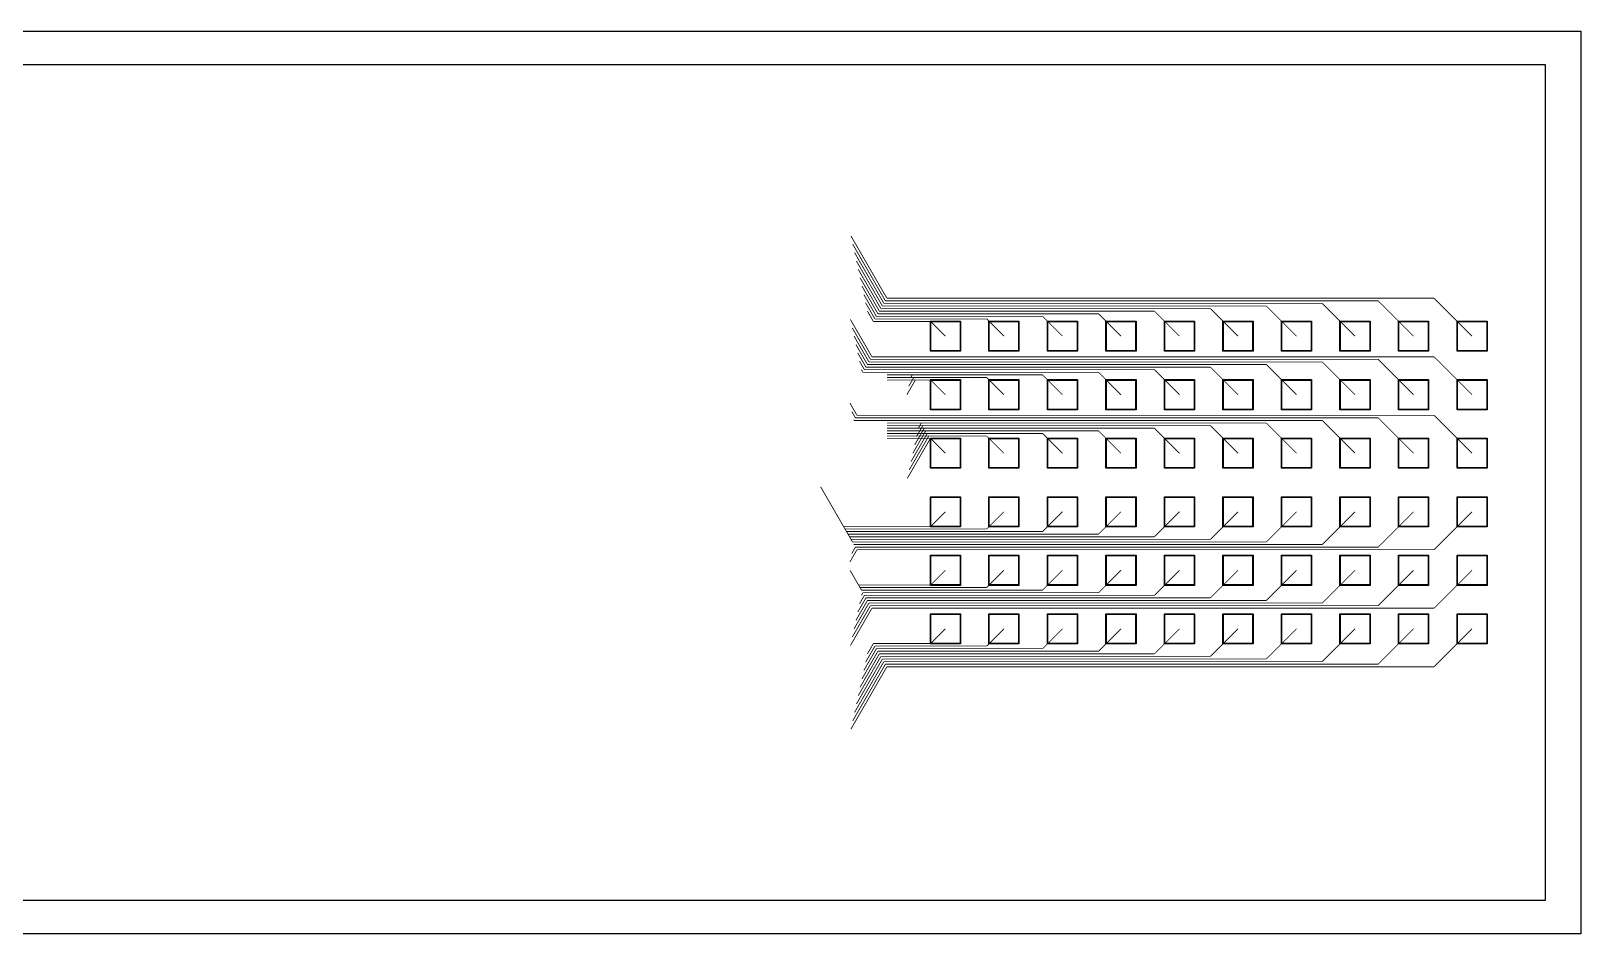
# Model space of a CAD drawing. Header units: metres. Extents: x -54999 to 54999, y -52014 to 54102.
# Drawn here: x 23608 to 42149, y -5353 to 5447 of the extents above; entities that cross this region are included whole.
import ezdxf

# ---------------------------------------------------------------- set-up
doc = ezdxf.new("R2010")
doc.units = ezdxf.units.M
for name, color, linetype in [('eDura_outline_ext', 6, 'Continuous'), ('eDura_outline_int', 6, 'Continuous'), ('etch', 3, 'Continuous'), ('metal', 4, 'Continuous')]:
    doc.layers.add(name, color=color, linetype=linetype)

msp = doc.modelspace()

# ---------------------------------------------------------------- linework, layer by layer
at = {"layer": 'eDura_outline_ext'}
msp.add_lwpolyline([(21948.947, 5446.806), (42148.947, 5446.806), (42148.947, -5353.194), (21948.947, -5353.194)], dxfattribs=at)
at = {"layer": 'eDura_outline_int'}
msp.add_lwpolyline([(21721.007, 5046.806), (41721.007, 5046.806), (41721.007, -4953.194), (21721.007, -4953.194)], dxfattribs=at)
at = {"layer": 'etch'}
for points in [[(34371.007, 1971.806), (34721.007, 1971.806), (34721.007, 1621.806), (34371.007, 1621.806), (34371.007, 1971.806)], [(35071.007, 1971.806), (35421.007, 1971.806), (35421.007, 1621.806), (35071.007, 1621.806), (35071.007, 1971.806)], [(35771.007, 1971.806), (36121.007, 1971.806), (36121.007, 1621.806), (35771.007, 1621.806), (35771.007, 1971.806)], [(36471.007, 1971.806), (36821.007, 1971.806), (36821.007, 1621.806), (36471.007, 1621.806), (36471.007, 1971.806)], [(37171.007, 1971.806), (37521.007, 1971.806), (37521.007, 1621.806), (37171.007, 1621.806), (37171.007, 1971.806)], [(37871.007, 1971.806), (38221.007, 1971.806), (38221.007, 1621.806), (37871.007, 1621.806), (37871.007, 1971.806)], [(38571.007, 1971.806), (38921.007, 1971.806), (38921.007, 1621.806), (38571.007, 1621.806), (38571.007, 1971.806)], [(39271.007, 1971.806), (39621.007, 1971.806), (39621.007, 1621.806), (39271.007, 1621.806), (39271.007, 1971.806)], [(39971.007, 1971.806), (40321.007, 1971.806), (40321.007, 1621.806), (39971.007, 1621.806), (39971.007, 1971.806)], [(40671.007, 1971.806), (41021.007, 1971.806), (41021.007, 1621.806), (40671.007, 1621.806), (40671.007, 1971.806)], [(34371.007, 1271.806), (34721.007, 1271.806), (34721.007, 921.806), (34371.007, 921.806), (34371.007, 1271.806)], [(35071.007, 1271.806), (35421.007, 1271.806), (35421.007, 921.806), (35071.007, 921.806), (35071.007, 1271.806)], [(35771.007, 1271.806), (36121.007, 1271.806), (36121.007, 921.806), (35771.007, 921.806), (35771.007, 1271.806)], [(36471.007, 1271.806), (36821.007, 1271.806), (36821.007, 921.806), (36471.007, 921.806), (36471.007, 1271.806)], [(37171.007, 1271.806), (37521.007, 1271.806), (37521.007, 921.806), (37171.007, 921.806), (37171.007, 1271.806)], [(37871.007, 1271.806), (38221.007, 1271.806), (38221.007, 921.806), (37871.007, 921.806), (37871.007, 1271.806)], [(38571.007, 1271.806), (38921.007, 1271.806), (38921.007, 921.806), (38571.007, 921.806), (38571.007, 1271.806)], [(39271.007, 1271.806), (39621.007, 1271.806), (39621.007, 921.806), (39271.007, 921.806), (39271.007, 1271.806)], [(39971.007, 1271.806), (40321.007, 1271.806), (40321.007, 921.806), (39971.007, 921.806), (39971.007, 1271.806)], [(40671.007, 1271.806), (41021.007, 1271.806), (41021.007, 921.806), (40671.007, 921.806), (40671.007, 1271.806)], [(34371.007, 571.806), (34721.007, 571.806), (34721.007, 221.806), (34371.007, 221.806), (34371.007, 571.806)], [(35071.007, 571.806), (35421.007, 571.806), (35421.007, 221.806), (35071.007, 221.806), (35071.007, 571.806)], [(35771.007, 571.806), (36121.007, 571.806), (36121.007, 221.806), (35771.007, 221.806), (35771.007, 571.806)], [(36471.007, 571.806), (36821.007, 571.806), (36821.007, 221.806), (36471.007, 221.806), (36471.007, 571.806)], [(37171.007, 571.806), (37521.007, 571.806), (37521.007, 221.806), (37171.007, 221.806), (37171.007, 571.806)], [(37871.007, 571.806), (38221.007, 571.806), (38221.007, 221.806), (37871.007, 221.806), (37871.007, 571.806)], [(38571.007, 571.806), (38921.007, 571.806), (38921.007, 221.806), (38571.007, 221.806), (38571.007, 571.806)], [(39271.007, 571.806), (39621.007, 571.806), (39621.007, 221.806), (39271.007, 221.806), (39271.007, 571.806)], [(39971.007, 571.806), (40321.007, 571.806), (40321.007, 221.806), (39971.007, 221.806), (39971.007, 571.806)], [(40671.007, 571.806), (41021.007, 571.806), (41021.007, 221.806), (40671.007, 221.806), (40671.007, 571.806)], [(34371.007, -128.194), (34721.007, -128.194), (34721.007, -478.194), (34371.007, -478.194), (34371.007, -128.194)], [(35071.007, -128.194), (35421.007, -128.194), (35421.007, -478.194), (35071.007, -478.194), (35071.007, -128.194)], [(35771.007, -128.194), (36121.007, -128.194), (36121.007, -478.194), (35771.007, -478.194), (35771.007, -128.194)], [(36471.007, -128.194), (36821.007, -128.194), (36821.007, -478.194), (36471.007, -478.194), (36471.007, -128.194)], [(37171.007, -128.194), (37521.007, -128.194), (37521.007, -478.194), (37171.007, -478.194), (37171.007, -128.194)], [(37871.007, -128.194), (38221.007, -128.194), (38221.007, -478.194), (37871.007, -478.194), (37871.007, -128.194)], [(38571.007, -128.194), (38921.007, -128.194), (38921.007, -478.194), (38571.007, -478.194), (38571.007, -128.194)], [(39271.007, -128.194), (39621.007, -128.194), (39621.007, -478.194), (39271.007, -478.194), (39271.007, -128.194)], [(39971.007, -128.194), (40321.007, -128.194), (40321.007, -478.194), (39971.007, -478.194), (39971.007, -128.194)], [(40671.007, -128.194), (41021.007, -128.194), (41021.007, -478.194), (40671.007, -478.194), (40671.007, -128.194)], [(34371.007, -828.194), (34721.007, -828.194), (34721.007, -1178.194), (34371.007, -1178.194), (34371.007, -828.194)], [(35071.007, -828.194), (35421.007, -828.194), (35421.007, -1178.194), (35071.007, -1178.194), (35071.007, -828.194)], [(35771.007, -828.194), (36121.007, -828.194), (36121.007, -1178.194), (35771.007, -1178.194), (35771.007, -828.194)], [(36471.007, -828.194), (36821.007, -828.194), (36821.007, -1178.194), (36471.007, -1178.194), (36471.007, -828.194)], [(37171.007, -828.194), (37521.007, -828.194), (37521.007, -1178.194), (37171.007, -1178.194), (37171.007, -828.194)], [(37871.007, -828.194), (38221.007, -828.194), (38221.007, -1178.194), (37871.007, -1178.194), (37871.007, -828.194)], [(38571.007, -828.194), (38921.007, -828.194), (38921.007, -1178.194), (38571.007, -1178.194), (38571.007, -828.194)], [(39271.007, -828.194), (39621.007, -828.194), (39621.007, -1178.194), (39271.007, -1178.194), (39271.007, -828.194)], [(39971.007, -828.194), (40321.007, -828.194), (40321.007, -1178.194), (39971.007, -1178.194), (39971.007, -828.194)], [(40671.007, -828.194), (41021.007, -828.194), (41021.007, -1178.194), (40671.007, -1178.194), (40671.007, -828.194)], [(34371.007, -1528.194), (34721.007, -1528.194), (34721.007, -1878.194), (34371.007, -1878.194), (34371.007, -1528.194)], [(35071.007, -1528.194), (35421.007, -1528.194), (35421.007, -1878.194), (35071.007, -1878.194), (35071.007, -1528.194)], [(35771.007, -1528.194), (36121.007, -1528.194), (36121.007, -1878.194), (35771.007, -1878.194), (35771.007, -1528.194)], [(36471.007, -1528.194), (36821.007, -1528.194), (36821.007, -1878.194), (36471.007, -1878.194), (36471.007, -1528.194)], [(37171.007, -1528.194), (37521.007, -1528.194), (37521.007, -1878.194), (37171.007, -1878.194), (37171.007, -1528.194)], [(37871.007, -1528.194), (38221.007, -1528.194), (38221.007, -1878.194), (37871.007, -1878.194), (37871.007, -1528.194)], [(38571.007, -1528.194), (38921.007, -1528.194), (38921.007, -1878.194), (38571.007, -1878.194), (38571.007, -1528.194)], [(39271.007, -1528.194), (39621.007, -1528.194), (39621.007, -1878.194), (39271.007, -1878.194), (39271.007, -1528.194)], [(39971.007, -1528.194), (40321.007, -1528.194), (40321.007, -1878.194), (39971.007, -1878.194), (39971.007, -1528.194)], [(40671.007, -1528.194), (41021.007, -1528.194), (41021.007, -1878.194), (40671.007, -1878.194), (40671.007, -1528.194)]]:
    msp.add_lwpolyline(points, close=True, dxfattribs=at)
at = {"layer": 'metal'}
for points in [[(33846.007, 2250.806, 10, 10, 0), (33415.303, 2996.806, 10, 10, 0)], [(33828.109, 2219.806, 10, 10, 0), (33437.243, 2896.806, 10, 10, 0)], [(33810.211, 2188.806, 10, 10, 0), (33459.182, 2796.806, 10, 10, 0)], [(33792.313, 2157.806, 10, 10, 0), (33481.121, 2696.806, 10, 10, 0)], [(33774.415, 2126.806, 10, 10, 0), (33503.061, 2596.806, 10, 10, 0)], [(33756.517, 2095.806, 10, 10, 0), (33525, 2496.806, 10, 10, 0)], [(33738.62, 2064.806, 10, 10, 0), (33546.939, 2396.806, 10, 10, 0)], [(33720.722, 2033.806, 10, 10, 0), (33568.879, 2296.806, 10, 10, 0)], [(40392.007, 2250.806, 10, 10, 0), (33846.007, 2250.806, 10, 10, 0)], [(33846.007, 2250.806, 10, 10, 0), (33846.007, 2250.806, 10, 10, 0)], [(40846.007, 1796.806, 10, 10, 0), (40392.007, 2250.806, 10, 10, 0)], [(33702.824, 2002.806, 10, 10, 0), (33590.818, 2196.806, 10, 10, 0)], [(33684.926, 1971.806, 10, 10, 0), (33612.757, 2096.806, 10, 10, 0)], [(33846.007, 2064.806, 10, 10, 0), (33738.62, 2064.806, 10, 10, 0)], [(33846.007, 2095.806, 10, 10, 0), (33756.517, 2095.806, 10, 10, 0)], [(33846.007, 2126.806, 10, 10, 0), (33774.415, 2126.806, 10, 10, 0)], [(33846.007, 2157.806, 10, 10, 0), (33792.313, 2157.806, 10, 10, 0)], [(33846.007, 2188.806, 10, 10, 0), (33810.211, 2188.806, 10, 10, 0)], [(33846.007, 2219.806, 10, 10, 0), (33828.109, 2219.806, 10, 10, 0)], [(39723.007, 2219.806, 10, 10, 0), (33846.007, 2219.806, 10, 10, 0)], [(39054.007, 2188.806, 10, 10, 0), (33846.007, 2188.806, 10, 10, 0)], [(38385.007, 2157.806, 10, 10, 0), (33846.007, 2157.806, 10, 10, 0)], [(37716.007, 2126.806, 10, 10, 0), (33846.007, 2126.806, 10, 10, 0)], [(37047.007, 2095.806, 10, 10, 0), (33846.007, 2095.806, 10, 10, 0)], [(36378.007, 2064.806, 10, 10, 0), (33846.007, 2064.806, 10, 10, 0)], [(36646.007, 1796.806, 10, 10, 0), (36378.007, 2064.806, 10, 10, 0)], [(37346.007, 1796.806, 10, 10, 0), (37047.007, 2095.806, 10, 10, 0)], [(38046.007, 1796.806, 10, 10, 0), (37716.007, 2126.806, 10, 10, 0)], [(38746.007, 1796.806, 10, 10, 0), (38385.007, 2157.806, 10, 10, 0)], [(39446.007, 1796.806, 10, 10, 0), (39054.007, 2188.806, 10, 10, 0)], [(40146.007, 1796.806, 10, 10, 0), (39723.007, 2219.806, 10, 10, 0)], [(33667.028, 1550.806, 10, 10, 0), (33409.53, 1996.806, 10, 10, 0)], [(33649.13, 1519.806, 10, 10, 0), (33431.469, 1896.806, 10, 10, 0)], [(33846.007, 1971.806, 10, 10, 0), (33684.926, 1971.806, 10, 10, 0)], [(33846.007, 2002.806, 10, 10, 0), (33702.824, 2002.806, 10, 10, 0)], [(33846.007, 2033.806, 10, 10, 0), (33720.722, 2033.806, 10, 10, 0)], [(35709.007, 2033.806, 10, 10, 0), (33846.007, 2033.806, 10, 10, 0)], [(35040.007, 2002.806, 10, 10, 0), (33846.007, 2002.806, 10, 10, 0)], [(34371.007, 1971.806, 10, 10, 0), (33846.007, 1971.806, 10, 10, 0)], [(34546.007, 1796.806, 10, 10, 0), (34371.007, 1971.806, 10, 10, 0)], [(35246.007, 1796.806, 10, 10, 0), (35040.007, 2002.806, 10, 10, 0)], [(35946.007, 1796.806, 10, 10, 0), (35709.007, 2033.806, 10, 10, 0)], [(33631.232, 1488.806, 10, 10, 0), (33453.409, 1796.806, 10, 10, 0)], [(33613.335, 1457.806, 10, 10, 0), (33475.348, 1696.806, 10, 10, 0)], [(33595.437, 1426.806, 10, 10, 0), (33497.287, 1596.806, 10, 10, 0)], [(33577.539, 1395.806, 10, 10, 0), (33519.226, 1496.806, 10, 10, 0)], [(33846.007, 1488.806, 10, 10, 0), (33631.232, 1488.806, 10, 10, 0)], [(33846.007, 1519.806, 10, 10, 0), (33649.13, 1519.806, 10, 10, 0)], [(33846.007, 1550.806, 10, 10, 0), (33667.028, 1550.806, 10, 10, 0)], [(40392.007, 1550.806, 10, 10, 0), (33846.007, 1550.806, 10, 10, 0)], [(39723.007, 1519.806, 10, 10, 0), (33846.007, 1519.806, 10, 10, 0)], [(39054.007, 1488.806, 10, 10, 0), (33846.007, 1488.806, 10, 10, 0)], [(39446.007, 1096.806, 10, 10, 0), (39054.007, 1488.806, 10, 10, 0)], [(40146.007, 1096.806, 10, 10, 0), (39723.007, 1519.806, 10, 10, 0)], [(40846.007, 1096.806, 10, 10, 0), (40392.007, 1550.806, 10, 10, 0)], [(33559.641, 1364.806, 10, 10, 0), (33541.166, 1396.806, 10, 10, 0)], [(33846.007, 1364.806, 10, 10, 0), (33559.641, 1364.806, 10, 10, 0)], [(33846.007, 1395.806, 10, 10, 0), (33577.539, 1395.806, 10, 10, 0)], [(33846.007, 1426.806, 10, 10, 0), (33595.437, 1426.806, 10, 10, 0)], [(33846.007, 1457.806, 10, 10, 0), (33613.335, 1457.806, 10, 10, 0)], [(38385.007, 1457.806, 10, 10, 0), (33846.007, 1457.806, 10, 10, 0)], [(37716.007, 1426.806, 10, 10, 0), (33846.007, 1426.806, 10, 10, 0)], [(37047.007, 1395.806, 10, 10, 0), (33846.007, 1395.806, 10, 10, 0)], [(36378.007, 1364.806, 10, 10, 0), (33846.007, 1364.806, 10, 10, 0)], [(35709.007, 1333.806, 10, 10, 0), (33846.007, 1333.806, 10, 10, 0)], [(33846.007, 1333.806, 10, 10, 0), (34150.27, 1333.806, 10, 10, 0)], [(35040.007, 1302.806, 10, 10, 0), (33846.007, 1302.806, 10, 10, 0)], [(33846.007, 1302.806, 10, 10, 0), (34168.168, 1302.806, 10, 10, 0)], [(34168.168, 1302.806, 10, 10, 0), (34106.969, 1196.806, 10, 10, 0)], [(34150.27, 1333.806, 10, 10, 0), (34128.908, 1296.806, 10, 10, 0)], [(35246.007, 1096.806, 10, 10, 0), (35040.007, 1302.806, 10, 10, 0)], [(35946.007, 1096.806, 10, 10, 0), (35709.007, 1333.806, 10, 10, 0)], [(36646.007, 1096.806, 10, 10, 0), (36378.007, 1364.806, 10, 10, 0)], [(37346.007, 1096.806, 10, 10, 0), (37047.007, 1395.806, 10, 10, 0)], [(38046.007, 1096.806, 10, 10, 0), (37716.007, 1426.806, 10, 10, 0)], [(38746.007, 1096.806, 10, 10, 0), (38385.007, 1457.806, 10, 10, 0)], [(34371.007, 1271.806, 10, 10, 0), (33846.007, 1271.806, 10, 10, 0)], [(33846.007, 1271.806, 10, 10, 0), (34186.066, 1271.806, 10, 10, 0)], [(34186.066, 1271.806, 10, 10, 0), (34085.03, 1096.806, 10, 10, 0)], [(34546.007, 1096.806, 10, 10, 0), (34371.007, 1271.806, 10, 10, 0)], [(33488.05, 850.806, 10, 10, 0), (33403.756, 996.806, 10, 10, 0)], [(33470.152, 819.806, 10, 10, 0), (33425.696, 896.806, 10, 10, 0)], [(33452.254, 788.806, 10, 10, 0), (33447.635, 796.806, 10, 10, 0)], [(33846.007, 788.806, 10, 10, 0), (33452.254, 788.806, 10, 10, 0)], [(33846.007, 819.806, 10, 10, 0), (33470.152, 819.806, 10, 10, 0)], [(33846.007, 850.806, 10, 10, 0), (33488.05, 850.806, 10, 10, 0)], [(40392.007, 850.806, 10, 10, 0), (33846.007, 850.806, 10, 10, 0)], [(39723.007, 819.806, 10, 10, 0), (33846.007, 819.806, 10, 10, 0)], [(39054.007, 788.806, 10, 10, 0), (33846.007, 788.806, 10, 10, 0)], [(38385.007, 757.806, 10, 10, 0), (33846.007, 757.806, 10, 10, 0)], [(33846.007, 757.806, 10, 10, 0), (34257.657, 757.806, 10, 10, 0)], [(34257.657, 757.806, 10, 10, 0), (34222.439, 696.806, 10, 10, 0)], [(38746.007, 396.806, 10, 10, 0), (38385.007, 757.806, 10, 10, 0)], [(39446.007, 396.806, 10, 10, 0), (39054.007, 788.806, 10, 10, 0)], [(40146.007, 396.806, 10, 10, 0), (39723.007, 819.806, 10, 10, 0)], [(40846.007, 396.806, 10, 10, 0), (40392.007, 850.806, 10, 10, 0)], [(37716.007, 726.806, 10, 10, 0), (33846.007, 726.806, 10, 10, 0)], [(33846.007, 726.806, 10, 10, 0), (34275.555, 726.806, 10, 10, 0)], [(37047.007, 695.806, 10, 10, 0), (33846.007, 695.806, 10, 10, 0)], [(33846.007, 695.806, 10, 10, 0), (34293.453, 695.806, 10, 10, 0)], [(36378.007, 664.806, 10, 10, 0), (33846.007, 664.806, 10, 10, 0)], [(33846.007, 664.806, 10, 10, 0), (34311.351, 664.806, 10, 10, 0)], [(35709.007, 633.806, 10, 10, 0), (33846.007, 633.806, 10, 10, 0)], [(33846.007, 633.806, 10, 10, 0), (34329.249, 633.806, 10, 10, 0)], [(35040.007, 602.806, 10, 10, 0), (33846.007, 602.806, 10, 10, 0)], [(33846.007, 602.806, 10, 10, 0), (34347.147, 602.806, 10, 10, 0)], [(34371.007, 571.806, 10, 10, 0), (33846.007, 571.806, 10, 10, 0)], [(33846.007, 571.806, 10, 10, 0), (34365.045, 571.806, 10, 10, 0)], [(34365.045, 571.806, 10, 10, 0), (34090.803, 96.806, 10, 10, 0)], [(34347.147, 602.806, 10, 10, 0), (34112.743, 196.806, 10, 10, 0)], [(34329.249, 633.806, 10, 10, 0), (34134.682, 296.806, 10, 10, 0)], [(34311.351, 664.806, 10, 10, 0), (34156.621, 396.806, 10, 10, 0)], [(34293.453, 695.806, 10, 10, 0), (34178.56, 496.806, 10, 10, 0)], [(34275.555, 726.806, 10, 10, 0), (34200.5, 596.806, 10, 10, 0)], [(34546.007, 396.806, 10, 10, 0), (34371.007, 571.806, 10, 10, 0)], [(35246.007, 396.806, 10, 10, 0), (35040.007, 602.806, 10, 10, 0)], [(35946.007, 396.806, 10, 10, 0), (35709.007, 633.806, 10, 10, 0)], [(36646.007, 396.806, 10, 10, 0), (36378.007, 664.806, 10, 10, 0)], [(37346.007, 396.806, 10, 10, 0), (37047.007, 695.806, 10, 10, 0)], [(38046.007, 396.806, 10, 10, 0), (37716.007, 726.806, 10, 10, 0)], [(33326.969, -478.194, 10, 10, 0), (33052.727, -3.194, 10, 10, 0)], [(33344.867, -509.194, 10, 10, 0), (33110.462, -103.194, 10, 10, 0)], [(33362.765, -540.194, 10, 10, 0), (33168.198, -203.194, 10, 10, 0)], [(33380.662, -571.194, 10, 10, 0), (33225.933, -303.194, 10, 10, 0)], [(34546.007, -303.194, 10, 10, 0), (34371.007, -478.194, 10, 10, 0)], [(35246.007, -303.194, 10, 10, 0), (35040.007, -509.194, 10, 10, 0)], [(35946.007, -303.194, 10, 10, 0), (35709.007, -540.194, 10, 10, 0)], [(36646.007, -303.194, 10, 10, 0), (36378.007, -571.194, 10, 10, 0)], [(37346.007, -303.194, 10, 10, 0), (37047.007, -602.194, 10, 10, 0)], [(38046.007, -303.194, 10, 10, 0), (37716.007, -633.194, 10, 10, 0)], [(38746.007, -303.194, 10, 10, 0), (38385.007, -664.194, 10, 10, 0)], [(39446.007, -303.194, 10, 10, 0), (39054.007, -695.194, 10, 10, 0)], [(40146.007, -303.194, 10, 10, 0), (39723.007, -726.194, 10, 10, 0)], [(40846.007, -303.194, 10, 10, 0), (40392.007, -757.194, 10, 10, 0)], [(33398.56, -602.194, 10, 10, 0), (33283.668, -403.194, 10, 10, 0)], [(33846.007, -478.194, 10, 10, 0), (33326.969, -478.194, 10, 10, 0)], [(33416.458, -633.194, 10, 10, 0), (33341.403, -503.194, 10, 10, 0)], [(33846.007, -509.194, 10, 10, 0), (33344.867, -509.194, 10, 10, 0)], [(33846.007, -540.194, 10, 10, 0), (33362.765, -540.194, 10, 10, 0)], [(34371.007, -478.194, 10, 10, 0), (33846.007, -478.194, 10, 10, 0)], [(35040.007, -509.194, 10, 10, 0), (33846.007, -509.194, 10, 10, 0)], [(35709.007, -540.194, 10, 10, 0), (33846.007, -540.194, 10, 10, 0)], [(33846.007, -571.194, 10, 10, 0), (33380.662, -571.194, 10, 10, 0)], [(33846.007, -602.194, 10, 10, 0), (33398.56, -602.194, 10, 10, 0)], [(33434.356, -664.194, 10, 10, 0), (33399.138, -603.194, 10, 10, 0)], [(33846.007, -633.194, 10, 10, 0), (33416.458, -633.194, 10, 10, 0)], [(33470.152, -726.194, 10, 10, 0), (33425.696, -803.194, 10, 10, 0)], [(33846.007, -664.194, 10, 10, 0), (33434.356, -664.194, 10, 10, 0)], [(33452.254, -695.194, 10, 10, 0), (33447.635, -703.194, 10, 10, 0)], [(33846.007, -695.194, 10, 10, 0), (33452.254, -695.194, 10, 10, 0)], [(33846.007, -726.194, 10, 10, 0), (33470.152, -726.194, 10, 10, 0)], [(36378.007, -571.194, 10, 10, 0), (33846.007, -571.194, 10, 10, 0)], [(37047.007, -602.194, 10, 10, 0), (33846.007, -602.194, 10, 10, 0)], [(37716.007, -633.194, 10, 10, 0), (33846.007, -633.194, 10, 10, 0)], [(38385.007, -664.194, 10, 10, 0), (33846.007, -664.194, 10, 10, 0)], [(39054.007, -695.194, 10, 10, 0), (33846.007, -695.194, 10, 10, 0)], [(39723.007, -726.194, 10, 10, 0), (33846.007, -726.194, 10, 10, 0)], [(33488.05, -757.194, 10, 10, 0), (33403.756, -903.194, 10, 10, 0)], [(33846.007, -757.194, 10, 10, 0), (33488.05, -757.194, 10, 10, 0)], [(40392.007, -757.194, 10, 10, 0), (33846.007, -757.194, 10, 10, 0)], [(33505.947, -1178.194, 10, 10, 0), (33404.911, -1003.194, 10, 10, 0)], [(33523.845, -1209.194, 10, 10, 0), (33462.646, -1103.194, 10, 10, 0)], [(34546.007, -1003.194, 10, 10, 0), (34371.007, -1178.194, 10, 10, 0)], [(35246.007, -1003.194, 10, 10, 0), (35040.007, -1209.194, 10, 10, 0)], [(35946.007, -1003.194, 10, 10, 0), (35709.007, -1240.194, 10, 10, 0)], [(36646.007, -1003.194, 10, 10, 0), (36378.007, -1271.194, 10, 10, 0)], [(37346.007, -1003.194, 10, 10, 0), (37047.007, -1302.194, 10, 10, 0)], [(38046.007, -1003.194, 10, 10, 0), (37716.007, -1333.194, 10, 10, 0)], [(38746.007, -1003.194, 10, 10, 0), (38385.007, -1364.194, 10, 10, 0)], [(39446.007, -1003.194, 10, 10, 0), (39054.007, -1395.194, 10, 10, 0)], [(40146.007, -1003.194, 10, 10, 0), (39723.007, -1426.194, 10, 10, 0)], [(40846.007, -1003.194, 10, 10, 0), (40392.007, -1457.194, 10, 10, 0)], [(33846.007, -1178.194, 10, 10, 0), (33505.947, -1178.194, 10, 10, 0)], [(33577.539, -1302.194, 10, 10, 0), (33519.226, -1403.194, 10, 10, 0)], [(33541.743, -1240.194, 10, 10, 0), (33520.381, -1203.194, 10, 10, 0)], [(33846.007, -1209.194, 10, 10, 0), (33523.845, -1209.194, 10, 10, 0)], [(33559.641, -1271.194, 10, 10, 0), (33541.166, -1303.194, 10, 10, 0)], [(33846.007, -1240.194, 10, 10, 0), (33541.743, -1240.194, 10, 10, 0)], [(33846.007, -1271.194, 10, 10, 0), (33559.641, -1271.194, 10, 10, 0)], [(33846.007, -1302.194, 10, 10, 0), (33577.539, -1302.194, 10, 10, 0)], [(34371.007, -1178.194, 10, 10, 0), (33846.007, -1178.194, 10, 10, 0)], [(35040.007, -1209.194, 10, 10, 0), (33846.007, -1209.194, 10, 10, 0)], [(35709.007, -1240.194, 10, 10, 0), (33846.007, -1240.194, 10, 10, 0)], [(36378.007, -1271.194, 10, 10, 0), (33846.007, -1271.194, 10, 10, 0)], [(37047.007, -1302.194, 10, 10, 0), (33846.007, -1302.194, 10, 10, 0)], [(33667.028, -1457.194, 10, 10, 0), (33409.53, -1903.194, 10, 10, 0)], [(33649.13, -1426.194, 10, 10, 0), (33431.469, -1803.194, 10, 10, 0)], [(33631.232, -1395.194, 10, 10, 0), (33453.409, -1703.194, 10, 10, 0)], [(33613.335, -1364.194, 10, 10, 0), (33475.348, -1603.194, 10, 10, 0)], [(33595.437, -1333.194, 10, 10, 0), (33497.287, -1503.194, 10, 10, 0)], [(33846.007, -1333.194, 10, 10, 0), (33595.437, -1333.194, 10, 10, 0)], [(33846.007, -1364.194, 10, 10, 0), (33613.335, -1364.194, 10, 10, 0)], [(33846.007, -1395.194, 10, 10, 0), (33631.232, -1395.194, 10, 10, 0)], [(33846.007, -1426.194, 10, 10, 0), (33649.13, -1426.194, 10, 10, 0)], [(33846.007, -1457.194, 10, 10, 0), (33667.028, -1457.194, 10, 10, 0)], [(37716.007, -1333.194, 10, 10, 0), (33846.007, -1333.194, 10, 10, 0)], [(38385.007, -1364.194, 10, 10, 0), (33846.007, -1364.194, 10, 10, 0)], [(39054.007, -1395.194, 10, 10, 0), (33846.007, -1395.194, 10, 10, 0)], [(39723.007, -1426.194, 10, 10, 0), (33846.007, -1426.194, 10, 10, 0)], [(40392.007, -1457.194, 10, 10, 0), (33846.007, -1457.194, 10, 10, 0)], [(34546.007, -1703.194, 10, 10, 0), (34371.007, -1878.194, 10, 10, 0)], [(35246.007, -1703.194, 10, 10, 0), (35040.007, -1909.194, 10, 10, 0)], [(35946.007, -1703.194, 10, 10, 0), (35709.007, -1940.194, 10, 10, 0)], [(36646.007, -1703.194, 10, 10, 0), (36378.007, -1971.194, 10, 10, 0)], [(37346.007, -1703.194, 10, 10, 0), (37047.007, -2002.194, 10, 10, 0)], [(38046.007, -1703.194, 10, 10, 0), (37716.007, -2033.194, 10, 10, 0)], [(38746.007, -1703.194, 10, 10, 0), (38385.007, -2064.194, 10, 10, 0)], [(39446.007, -1703.194, 10, 10, 0), (39054.007, -2095.194, 10, 10, 0)], [(40146.007, -1703.194, 10, 10, 0), (39723.007, -2126.194, 10, 10, 0)], [(40846.007, -1703.194, 10, 10, 0), (40392.007, -2157.194, 10, 10, 0)], [(33774.415, -2033.194, 10, 10, 0), (33503.061, -2503.194, 10, 10, 0)], [(33756.517, -2002.194, 10, 10, 0), (33525, -2403.194, 10, 10, 0)], [(33738.62, -1971.194, 10, 10, 0), (33546.939, -2303.194, 10, 10, 0)], [(33720.722, -1940.194, 10, 10, 0), (33568.879, -2203.194, 10, 10, 0)], [(33702.824, -1909.194, 10, 10, 0), (33590.818, -2103.194, 10, 10, 0)], [(33684.926, -1878.194, 10, 10, 0), (33612.757, -2003.194, 10, 10, 0)], [(33846.007, -1878.194, 10, 10, 0), (33684.926, -1878.194, 10, 10, 0)], [(33846.007, -1909.194, 10, 10, 0), (33702.824, -1909.194, 10, 10, 0)], [(33846.007, -1940.194, 10, 10, 0), (33720.722, -1940.194, 10, 10, 0)], [(33846.007, -1971.194, 10, 10, 0), (33738.62, -1971.194, 10, 10, 0)], [(33846.007, -2002.194, 10, 10, 0), (33756.517, -2002.194, 10, 10, 0)], [(33846.007, -2033.194, 10, 10, 0), (33774.415, -2033.194, 10, 10, 0)], [(34371.007, -1878.194, 10, 10, 0), (33846.007, -1878.194, 10, 10, 0)], [(35040.007, -1909.194, 10, 10, 0), (33846.007, -1909.194, 10, 10, 0)], [(35709.007, -1940.194, 10, 10, 0), (33846.007, -1940.194, 10, 10, 0)], [(36378.007, -1971.194, 10, 10, 0), (33846.007, -1971.194, 10, 10, 0)], [(37047.007, -2002.194, 10, 10, 0), (33846.007, -2002.194, 10, 10, 0)], [(37716.007, -2033.194, 10, 10, 0), (33846.007, -2033.194, 10, 10, 0)], [(33846.007, -2157.194, 10, 10, 0), (33415.303, -2903.194, 10, 10, 0)], [(33828.109, -2126.194, 10, 10, 0), (33437.243, -2803.194, 10, 10, 0)], [(33810.211, -2095.194, 10, 10, 0), (33459.182, -2703.194, 10, 10, 0)], [(33792.313, -2064.194, 10, 10, 0), (33481.121, -2603.194, 10, 10, 0)], [(33846.007, -2064.194, 10, 10, 0), (33792.313, -2064.194, 10, 10, 0)], [(33846.007, -2095.194, 10, 10, 0), (33810.211, -2095.194, 10, 10, 0)], [(33846.007, -2126.194, 10, 10, 0), (33828.109, -2126.194, 10, 10, 0)], [(38385.007, -2064.194, 10, 10, 0), (33846.007, -2064.194, 10, 10, 0)], [(39054.007, -2095.194, 10, 10, 0), (33846.007, -2095.194, 10, 10, 0)], [(39723.007, -2126.194, 10, 10, 0), (33846.007, -2126.194, 10, 10, 0)], [(40392.007, -2157.194, 10, 10, 0), (33846.007, -2157.194, 10, 10, 0)], [(33846.007, -2157.194, 10, 10, 0), (33846.007, -2157.194, 10, 10, 0)]]:
    msp.add_lwpolyline(points, format="xyseb", dxfattribs=at)
for points in [[(34366.007, 1976.806), (34726.007, 1976.806), (34726.007, 1616.806), (34366.007, 1616.806), (34366.007, 1976.806)], [(35066.007, 1976.806), (35426.007, 1976.806), (35426.007, 1616.806), (35066.007, 1616.806), (35066.007, 1976.806)], [(35766.007, 1976.806), (36126.007, 1976.806), (36126.007, 1616.806), (35766.007, 1616.806), (35766.007, 1976.806)], [(36466.007, 1976.806), (36826.007, 1976.806), (36826.007, 1616.806), (36466.007, 1616.806), (36466.007, 1976.806)], [(37166.007, 1976.806), (37526.007, 1976.806), (37526.007, 1616.806), (37166.007, 1616.806), (37166.007, 1976.806)], [(37866.007, 1976.806), (38226.007, 1976.806), (38226.007, 1616.806), (37866.007, 1616.806), (37866.007, 1976.806)], [(38566.007, 1976.806), (38926.007, 1976.806), (38926.007, 1616.806), (38566.007, 1616.806), (38566.007, 1976.806)], [(39266.007, 1976.806), (39626.007, 1976.806), (39626.007, 1616.806), (39266.007, 1616.806), (39266.007, 1976.806)], [(39966.007, 1976.806), (40326.007, 1976.806), (40326.007, 1616.806), (39966.007, 1616.806), (39966.007, 1976.806)], [(40666.007, 1976.806), (41026.007, 1976.806), (41026.007, 1616.806), (40666.007, 1616.806), (40666.007, 1976.806)], [(34366.007, 1276.806), (34726.007, 1276.806), (34726.007, 916.806), (34366.007, 916.806), (34366.007, 1276.806)], [(35066.007, 1276.806), (35426.007, 1276.806), (35426.007, 916.806), (35066.007, 916.806), (35066.007, 1276.806)], [(35766.007, 1276.806), (36126.007, 1276.806), (36126.007, 916.806), (35766.007, 916.806), (35766.007, 1276.806)], [(36466.007, 1276.806), (36826.007, 1276.806), (36826.007, 916.806), (36466.007, 916.806), (36466.007, 1276.806)], [(37166.007, 1276.806), (37526.007, 1276.806), (37526.007, 916.806), (37166.007, 916.806), (37166.007, 1276.806)], [(37866.007, 1276.806), (38226.007, 1276.806), (38226.007, 916.806), (37866.007, 916.806), (37866.007, 1276.806)], [(38566.007, 1276.806), (38926.007, 1276.806), (38926.007, 916.806), (38566.007, 916.806), (38566.007, 1276.806)], [(39266.007, 1276.806), (39626.007, 1276.806), (39626.007, 916.806), (39266.007, 916.806), (39266.007, 1276.806)], [(39966.007, 1276.806), (40326.007, 1276.806), (40326.007, 916.806), (39966.007, 916.806), (39966.007, 1276.806)], [(40666.007, 1276.806), (41026.007, 1276.806), (41026.007, 916.806), (40666.007, 916.806), (40666.007, 1276.806)], [(34366.007, 576.806), (34726.007, 576.806), (34726.007, 216.806), (34366.007, 216.806), (34366.007, 576.806)], [(35066.007, 576.806), (35426.007, 576.806), (35426.007, 216.806), (35066.007, 216.806), (35066.007, 576.806)], [(35766.007, 576.806), (36126.007, 576.806), (36126.007, 216.806), (35766.007, 216.806), (35766.007, 576.806)], [(36466.007, 576.806), (36826.007, 576.806), (36826.007, 216.806), (36466.007, 216.806), (36466.007, 576.806)], [(37166.007, 576.806), (37526.007, 576.806), (37526.007, 216.806), (37166.007, 216.806), (37166.007, 576.806)], [(37866.007, 576.806), (38226.007, 576.806), (38226.007, 216.806), (37866.007, 216.806), (37866.007, 576.806)], [(38566.007, 576.806), (38926.007, 576.806), (38926.007, 216.806), (38566.007, 216.806), (38566.007, 576.806)], [(39266.007, 576.806), (39626.007, 576.806), (39626.007, 216.806), (39266.007, 216.806), (39266.007, 576.806)], [(39966.007, 576.806), (40326.007, 576.806), (40326.007, 216.806), (39966.007, 216.806), (39966.007, 576.806)], [(40666.007, 576.806), (41026.007, 576.806), (41026.007, 216.806), (40666.007, 216.806), (40666.007, 576.806)], [(34366.007, -123.194), (34726.007, -123.194), (34726.007, -483.194), (34366.007, -483.194), (34366.007, -123.194)], [(35066.007, -123.194), (35426.007, -123.194), (35426.007, -483.194), (35066.007, -483.194), (35066.007, -123.194)], [(35766.007, -123.194), (36126.007, -123.194), (36126.007, -483.194), (35766.007, -483.194), (35766.007, -123.194)], [(36466.007, -123.194), (36826.007, -123.194), (36826.007, -483.194), (36466.007, -483.194), (36466.007, -123.194)], [(37166.007, -123.194), (37526.007, -123.194), (37526.007, -483.194), (37166.007, -483.194), (37166.007, -123.194)], [(37866.007, -123.194), (38226.007, -123.194), (38226.007, -483.194), (37866.007, -483.194), (37866.007, -123.194)], [(38566.007, -123.194), (38926.007, -123.194), (38926.007, -483.194), (38566.007, -483.194), (38566.007, -123.194)], [(39266.007, -123.194), (39626.007, -123.194), (39626.007, -483.194), (39266.007, -483.194), (39266.007, -123.194)], [(39966.007, -123.194), (40326.007, -123.194), (40326.007, -483.194), (39966.007, -483.194), (39966.007, -123.194)], [(40666.007, -123.194), (41026.007, -123.194), (41026.007, -483.194), (40666.007, -483.194), (40666.007, -123.194)], [(34366.007, -823.194), (34726.007, -823.194), (34726.007, -1183.194), (34366.007, -1183.194), (34366.007, -823.194)], [(35066.007, -823.194), (35426.007, -823.194), (35426.007, -1183.194), (35066.007, -1183.194), (35066.007, -823.194)], [(35766.007, -823.194), (36126.007, -823.194), (36126.007, -1183.194), (35766.007, -1183.194), (35766.007, -823.194)], [(36466.007, -823.194), (36826.007, -823.194), (36826.007, -1183.194), (36466.007, -1183.194), (36466.007, -823.194)], [(37166.007, -823.194), (37526.007, -823.194), (37526.007, -1183.194), (37166.007, -1183.194), (37166.007, -823.194)], [(37866.007, -823.194), (38226.007, -823.194), (38226.007, -1183.194), (37866.007, -1183.194), (37866.007, -823.194)], [(38566.007, -823.194), (38926.007, -823.194), (38926.007, -1183.194), (38566.007, -1183.194), (38566.007, -823.194)], [(39266.007, -823.194), (39626.007, -823.194), (39626.007, -1183.194), (39266.007, -1183.194), (39266.007, -823.194)], [(39966.007, -823.194), (40326.007, -823.194), (40326.007, -1183.194), (39966.007, -1183.194), (39966.007, -823.194)], [(40666.007, -823.194), (41026.007, -823.194), (41026.007, -1183.194), (40666.007, -1183.194), (40666.007, -823.194)], [(34366.007, -1523.194), (34726.007, -1523.194), (34726.007, -1883.194), (34366.007, -1883.194), (34366.007, -1523.194)], [(35066.007, -1523.194), (35426.007, -1523.194), (35426.007, -1883.194), (35066.007, -1883.194), (35066.007, -1523.194)], [(35766.007, -1523.194), (36126.007, -1523.194), (36126.007, -1883.194), (35766.007, -1883.194), (35766.007, -1523.194)], [(36466.007, -1523.194), (36826.007, -1523.194), (36826.007, -1883.194), (36466.007, -1883.194), (36466.007, -1523.194)], [(37166.007, -1523.194), (37526.007, -1523.194), (37526.007, -1883.194), (37166.007, -1883.194), (37166.007, -1523.194)], [(37866.007, -1523.194), (38226.007, -1523.194), (38226.007, -1883.194), (37866.007, -1883.194), (37866.007, -1523.194)], [(38566.007, -1523.194), (38926.007, -1523.194), (38926.007, -1883.194), (38566.007, -1883.194), (38566.007, -1523.194)], [(39266.007, -1523.194), (39626.007, -1523.194), (39626.007, -1883.194), (39266.007, -1883.194), (39266.007, -1523.194)], [(39966.007, -1523.194), (40326.007, -1523.194), (40326.007, -1883.194), (39966.007, -1883.194), (39966.007, -1523.194)], [(40666.007, -1523.194), (41026.007, -1523.194), (41026.007, -1883.194), (40666.007, -1883.194), (40666.007, -1523.194)]]:
    msp.add_lwpolyline(points, close=True, dxfattribs=at)

doc.saveas('drawing.dxf')
